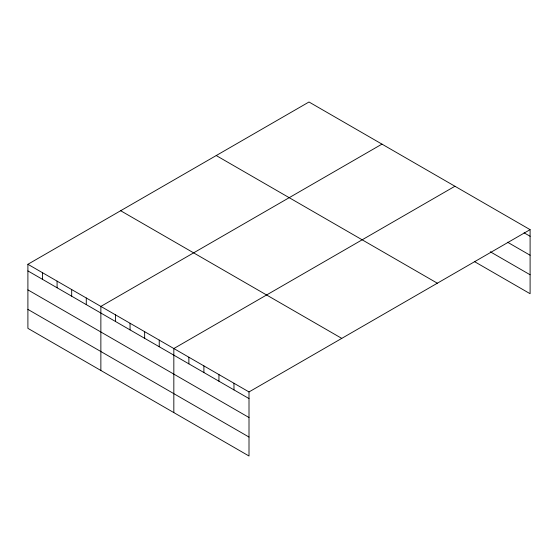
<?xml version="1.0" encoding="UTF-8"?>
<svg xmlns="http://www.w3.org/2000/svg" width="558" height="558" viewBox="0 0 558 558"><rect width="100%" height="100%" fill="white"/><g stroke="black" fill="none" stroke-linecap="round" stroke-linejoin="round"><path stroke-width="0.84" d="M530.1 229.652L308.993 101.995L27.9 264.283L27.9 328.348L249.007 456.005L249.007 391.939L530.1 229.652L530.1 293.717L474.467 261.597M381.958 144.124L100.865 306.412L100.865 370.47M454.923 186.253L173.831 348.541L173.831 412.599M524.088 232.812L530.1 236.285M507.55 242.214L530.1 255.236M490.259 251.763L530.1 274.766M216.232 155.556L437.339 283.206M120.661 210.729L341.768 338.385M27.9 264.283L249.007 391.939M27.9 270.916L249.007 398.572M27.9 289.867L249.007 417.524M27.9 309.397L249.007 437.054M233.969 383.262L233.969 389.896M218.938 374.578L218.938 381.212M203.9 365.902L203.9 372.535M188.869 357.218L188.869 363.851M159.239 340.115L159.239 346.748M144.648 331.689L144.648 338.322M130.049 323.263L130.049 329.897M115.457 314.838L115.457 321.471M86.274 297.986L86.274 304.619M71.682 289.56L71.682 296.193M57.083 281.134L57.083 287.768M42.492 272.709L42.492 279.342"/></g></svg>
